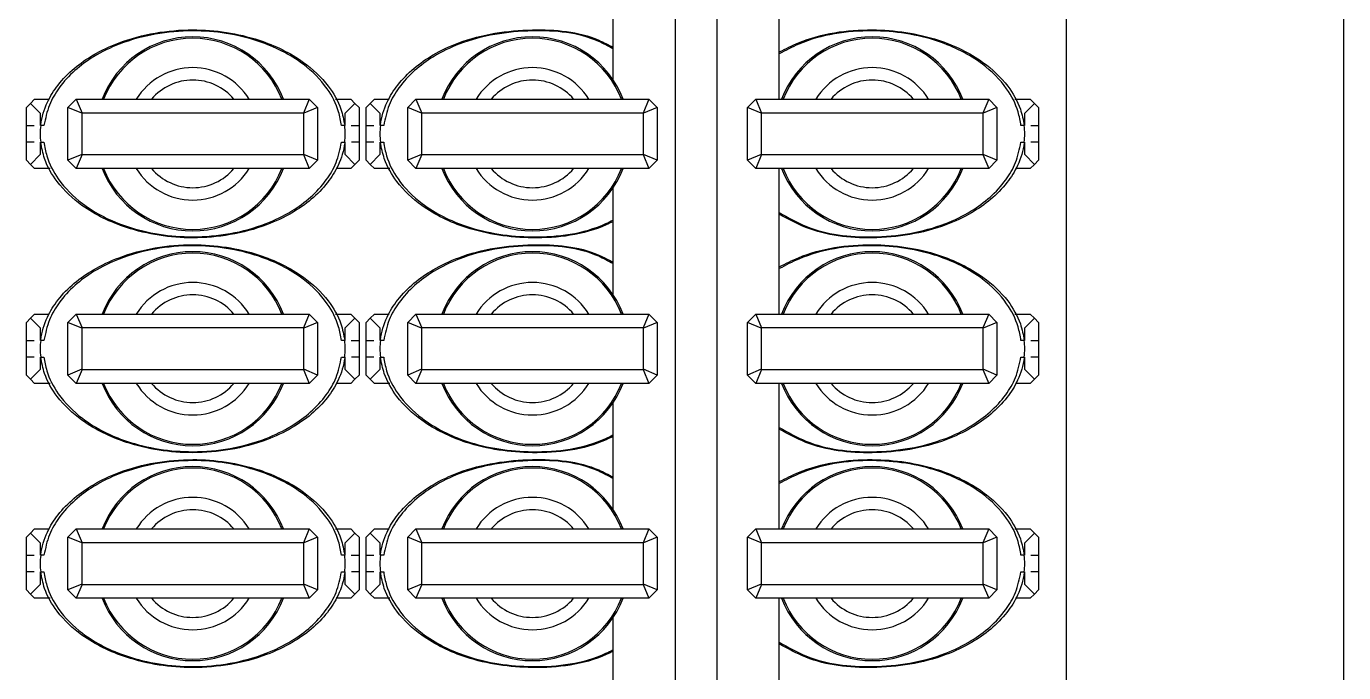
# Model space of a CAD drawing. Header units: millimetres. Extents: x 10 to 584, y 10 to 410.
# Drawn here: x 490.216 to 493.383, y 311.633 to 313.187 of the extents above; entities that cross this region are included whole.
import ezdxf

# ---------------------------------------------------------------- set-up
doc = ezdxf.new("R2010")
doc.units = ezdxf.units.MM

msp = doc.modelspace()

# ---------------------------------------------------------------- linework, layer by layer
at = {"color": 7, "linetype": 'Continuous', "lineweight": 25}
for p, q in [((491.77622, 314.51165), (491.77622, 304.51165)), ((491.87622, 314.51165), (491.87622, 304.51165)), ((492.71622, 314.51165), (492.71622, 304.51165)), ((493.38289, 314.51165), (493.38289, 304.51165)), ((492.02622, 313.01165), (492.02622, 313.36165)), ((491.62622, 313.31434), (491.62622, 313.05895)), ((490.21622, 312.99165), (490.22622, 313.00165)), ((490.22622, 313.00165), (490.23622, 313.01165)), ((490.22622, 313.00165), (490.24955, 312.97831)), ((490.23622, 313.01165), (490.27145, 313.01165)), ((490.31622, 312.99165), (490.33622, 313.01165)), ((490.33622, 313.01165), (490.35003, 312.97831)), ((490.33622, 313.01165), (490.89622, 313.01165)), ((490.89622, 313.01165), (490.88241, 312.97831)), ((490.89622, 313.01165), (490.91622, 312.99165)), ((490.95925, 313.01165), (490.99622, 313.01165)), ((490.98289, 312.97831), (491.00622, 313.00165)), ((490.99622, 313.01165), (491.00622, 313.00165)), ((491.00622, 313.00165), (491.01622, 312.99165)), ((491.03289, 312.99165), (491.04289, 313.00165)), ((491.04289, 313.00165), (491.05289, 313.01165)), ((491.04289, 313.00165), (491.06622, 312.97831)), ((491.05289, 313.01165), (491.08811, 313.01165)), ((491.13289, 312.99165), (491.15289, 313.01165)), ((491.15289, 313.01165), (491.16669, 312.97831)), ((491.15289, 313.01165), (491.71289, 313.01165)), ((491.71289, 313.01165), (491.69908, 312.97831)), ((491.71289, 313.01165), (491.73289, 312.99165)), ((491.94955, 312.99165), (491.96955, 313.01165)), ((491.96955, 313.01165), (492.52955, 313.01165)), ((491.96955, 313.01165), (491.98336, 312.97831)), ((492.52955, 313.01165), (492.51575, 312.97831)), ((492.52955, 313.01165), (492.54955, 312.99165)), ((492.59259, 313.01165), (492.62955, 313.01165)), ((492.61622, 312.97831), (492.63955, 313.00165)), ((492.62955, 313.01165), (492.63955, 313.00165)), ((492.63955, 313.00165), (492.64955, 312.99165)), ((490.21622, 312.94831), (490.21622, 312.99165)), ((490.24955, 312.97831), (490.24955, 312.94831)), ((490.31622, 312.86498), (490.31622, 312.99165)), ((490.34955, 312.97784), (490.31622, 312.99165)), ((490.35003, 312.97831), (490.34955, 312.97784)), ((490.34955, 312.97784), (490.34955, 312.87879)), ((490.88241, 312.97831), (490.35003, 312.97831)), ((490.88289, 312.97784), (490.88241, 312.97831)), ((490.91622, 312.99165), (490.88289, 312.97784)), ((490.88289, 312.87879), (490.88289, 312.97784)), ((490.91622, 312.99165), (490.91622, 312.86498)), ((490.98289, 312.94831), (490.98289, 312.97831)), ((491.01622, 312.99165), (491.01622, 312.94831)), ((491.03289, 312.94831), (491.03289, 312.99165)), ((491.06622, 312.97831), (491.06622, 312.94831)), ((491.13289, 312.86498), (491.13289, 312.99165)), ((491.16622, 312.97784), (491.13289, 312.99165)), ((491.16669, 312.97831), (491.16622, 312.97784)), ((491.16622, 312.97784), (491.16622, 312.87879)), ((491.69908, 312.97831), (491.16669, 312.97831)), ((491.69955, 312.97784), (491.69908, 312.97831)), ((491.73289, 312.99165), (491.69955, 312.97784)), ((491.69955, 312.87879), (491.69955, 312.97784)), ((491.73289, 312.99165), (491.73289, 312.86498)), ((491.98289, 312.97784), (491.94955, 312.99165)), ((491.94955, 312.86498), (491.94955, 312.99165)), ((491.98336, 312.97831), (491.98289, 312.97784)), ((491.98289, 312.97784), (491.98289, 312.87879)), ((492.51575, 312.97831), (491.98336, 312.97831)), ((492.51622, 312.97784), (492.51575, 312.97831)), ((492.54955, 312.99165), (492.51622, 312.97784)), ((492.51622, 312.87879), (492.51622, 312.97784)), ((492.54955, 312.99165), (492.54955, 312.86498)), ((492.61622, 312.94831), (492.61622, 312.97831)), ((492.64955, 312.99165), (492.64955, 312.94831)), ((490.25865, 312.94831), (490.25073, 312.94831)), ((490.98171, 312.94831), (490.97388, 312.94831)), ((491.07532, 312.94831), (491.0674, 312.94831)), ((492.61505, 312.94831), (492.60721, 312.94831)), ((490.21622, 312.86498), (490.21622, 312.90831)), ((490.24955, 312.90831), (490.24955, 312.87831)), ((490.25073, 312.90831), (490.25857, 312.90831)), ((490.97379, 312.90831), (490.98171, 312.90831)), ((490.98289, 312.87831), (490.98289, 312.90831)), ((491.01622, 312.90831), (491.01622, 312.86498)), ((491.03289, 312.86498), (491.03289, 312.90831)), ((491.06622, 312.90831), (491.06622, 312.87831)), ((491.0674, 312.90831), (491.07523, 312.90831)), ((492.60712, 312.90831), (492.61505, 312.90831)), ((492.61622, 312.87831), (492.61622, 312.90831)), ((492.64955, 312.90831), (492.64955, 312.86498)), ((490.24955, 312.87831), (490.22622, 312.85498)), ((490.34955, 312.87879), (490.31622, 312.86498)), ((490.35003, 312.87831), (490.33622, 312.84498)), ((490.34955, 312.87879), (490.35003, 312.87831)), ((490.35003, 312.87831), (490.88241, 312.87831)), ((490.88241, 312.87831), (490.88289, 312.87879)), ((490.88241, 312.87831), (490.89622, 312.84498)), ((490.91622, 312.86498), (490.88289, 312.87879)), ((491.00622, 312.85498), (490.98289, 312.87831)), ((491.06622, 312.87831), (491.04289, 312.85498)), ((491.16622, 312.87879), (491.13289, 312.86498)), ((491.16669, 312.87831), (491.15289, 312.84498)), ((491.16622, 312.87879), (491.16669, 312.87831)), ((491.16669, 312.87831), (491.69908, 312.87831)), ((491.69908, 312.87831), (491.69955, 312.87879)), ((491.69908, 312.87831), (491.71289, 312.84498)), ((491.73289, 312.86498), (491.69955, 312.87879)), ((491.98289, 312.87879), (491.94955, 312.86498)), ((491.98336, 312.87831), (491.96955, 312.84498)), ((491.98289, 312.87879), (491.98336, 312.87831)), ((491.98336, 312.87831), (492.51575, 312.87831)), ((492.51575, 312.87831), (492.51622, 312.87879)), ((492.51575, 312.87831), (492.52955, 312.84498)), ((492.54955, 312.86498), (492.51622, 312.87879)), ((492.63955, 312.85498), (492.61622, 312.87831)), ((490.22622, 312.85498), (490.21622, 312.86498)), ((490.23622, 312.84498), (490.22622, 312.85498)), ((490.27319, 312.84498), (490.23622, 312.84498)), ((490.33622, 312.84498), (490.31622, 312.86498)), ((490.89622, 312.84498), (490.33622, 312.84498)), ((490.91622, 312.86498), (490.89622, 312.84498)), ((490.99622, 312.84498), (490.96099, 312.84498)), ((491.00622, 312.85498), (490.99622, 312.84498)), ((491.01622, 312.86498), (491.00622, 312.85498)), ((491.04289, 312.85498), (491.03289, 312.86498)), ((491.05289, 312.84498), (491.04289, 312.85498)), ((491.08986, 312.84498), (491.05289, 312.84498)), ((491.15289, 312.84498), (491.13289, 312.86498)), ((491.71289, 312.84498), (491.15289, 312.84498)), ((491.73289, 312.86498), (491.71289, 312.84498)), ((491.96955, 312.84498), (491.94955, 312.86498)), ((492.52955, 312.84498), (491.96955, 312.84498)), ((492.02622, 312.49498), (492.02622, 312.84498)), ((492.54955, 312.86498), (492.52955, 312.84498)), ((492.62955, 312.84498), (492.59433, 312.84498)), ((492.63955, 312.85498), (492.62955, 312.84498)), ((492.64955, 312.86498), (492.63955, 312.85498)), ((491.62622, 312.79767), (491.62622, 312.54229)), ((490.22622, 312.48498), (490.23622, 312.49498)), ((490.23622, 312.49498), (490.27145, 312.49498)), ((490.31622, 312.47498), (490.33622, 312.49498)), ((490.33622, 312.49498), (490.35003, 312.46165)), ((490.33622, 312.49498), (490.89622, 312.49498)), ((490.89622, 312.49498), (490.88241, 312.46165)), ((490.89622, 312.49498), (490.91622, 312.47498)), ((490.95925, 312.49498), (490.99622, 312.49498)), ((490.99622, 312.49498), (491.00622, 312.48498)), ((491.04289, 312.48498), (491.05289, 312.49498)), ((491.05289, 312.49498), (491.08811, 312.49498)), ((491.13289, 312.47498), (491.15289, 312.49498)), ((491.15289, 312.49498), (491.71289, 312.49498)), ((491.15289, 312.49498), (491.16669, 312.46165)), ((491.71289, 312.49498), (491.69908, 312.46165)), ((491.71289, 312.49498), (491.73289, 312.47498)), ((491.94955, 312.47498), (491.96955, 312.49498)), ((491.96955, 312.49498), (492.52955, 312.49498)), ((491.96955, 312.49498), (491.98336, 312.46165)), ((492.52955, 312.49498), (492.51575, 312.46165)), ((492.52955, 312.49498), (492.54955, 312.47498)), ((492.59259, 312.49498), (492.62955, 312.49498)), ((492.62955, 312.49498), (492.63955, 312.48498)), ((490.21622, 312.47498), (490.22622, 312.48498)), ((490.21622, 312.43165), (490.21622, 312.47498)), ((490.22622, 312.48498), (490.24955, 312.46165)), ((490.24955, 312.46165), (490.24955, 312.43165)), ((490.31622, 312.34831), (490.31622, 312.47498)), ((490.34955, 312.46117), (490.31622, 312.47498)), ((490.35003, 312.46165), (490.34955, 312.46117)), ((490.34955, 312.46117), (490.34955, 312.36212)), ((490.88241, 312.46165), (490.35003, 312.46165)), ((490.88289, 312.46117), (490.88241, 312.46165)), ((490.91622, 312.47498), (490.88289, 312.46117)), ((490.88289, 312.36212), (490.88289, 312.46117)), ((490.91622, 312.47498), (490.91622, 312.34831)), ((490.98289, 312.46165), (491.00622, 312.48498)), ((490.98289, 312.43165), (490.98289, 312.46165)), ((491.00622, 312.48498), (491.01622, 312.47498)), ((491.01622, 312.47498), (491.01622, 312.43165)), ((491.03289, 312.47498), (491.04289, 312.48498)), ((491.03289, 312.43165), (491.03289, 312.47498)), ((491.04289, 312.48498), (491.06622, 312.46165)), ((491.06622, 312.46165), (491.06622, 312.43165)), ((491.13289, 312.34831), (491.13289, 312.47498)), ((491.16622, 312.46117), (491.13289, 312.47498)), ((491.16669, 312.46165), (491.16622, 312.46117)), ((491.16622, 312.46117), (491.16622, 312.36212)), ((491.69908, 312.46165), (491.16669, 312.46165)), ((491.69955, 312.46117), (491.69908, 312.46165)), ((491.73289, 312.47498), (491.69955, 312.46117)), ((491.69955, 312.36212), (491.69955, 312.46117)), ((491.73289, 312.47498), (491.73289, 312.34831)), ((491.98289, 312.46117), (491.94955, 312.47498)), ((491.94955, 312.34831), (491.94955, 312.47498)), ((491.98336, 312.46165), (491.98289, 312.46117)), ((491.98289, 312.46117), (491.98289, 312.36212)), ((492.51575, 312.46165), (491.98336, 312.46165)), ((492.51622, 312.46117), (492.51575, 312.46165)), ((492.54955, 312.47498), (492.51622, 312.46117)), ((492.51622, 312.36212), (492.51622, 312.46117)), ((492.54955, 312.47498), (492.54955, 312.34831)), ((492.61622, 312.46165), (492.63955, 312.48498)), ((492.61622, 312.43165), (492.61622, 312.46165)), ((492.63955, 312.48498), (492.64955, 312.47498)), ((492.64955, 312.47498), (492.64955, 312.43165)), ((490.25865, 312.43165), (490.25073, 312.43165)), ((490.98171, 312.43165), (490.97388, 312.43165)), ((491.07532, 312.43165), (491.0674, 312.43165)), ((492.61505, 312.43165), (492.60721, 312.43165)), ((490.21622, 312.34831), (490.21622, 312.39165)), ((490.24955, 312.36165), (490.22622, 312.33831)), ((490.24955, 312.39165), (490.24955, 312.36165)), ((490.25073, 312.39165), (490.25857, 312.39165)), ((490.34955, 312.36212), (490.31622, 312.34831)), ((490.35003, 312.36165), (490.33622, 312.32831)), ((490.34955, 312.36212), (490.35003, 312.36165)), ((490.35003, 312.36165), (490.88241, 312.36165)), ((490.88241, 312.36165), (490.88289, 312.36212)), ((490.88241, 312.36165), (490.89622, 312.32831)), ((490.91622, 312.34831), (490.88289, 312.36212)), ((490.97379, 312.39165), (490.98171, 312.39165)), ((490.98289, 312.36165), (490.98289, 312.39165)), ((491.00622, 312.33831), (490.98289, 312.36165)), ((491.01622, 312.39165), (491.01622, 312.34831)), ((491.03289, 312.34831), (491.03289, 312.39165)), ((491.06622, 312.36165), (491.04289, 312.33831)), ((491.06622, 312.39165), (491.06622, 312.36165)), ((491.0674, 312.39165), (491.07523, 312.39165)), ((491.16622, 312.36212), (491.13289, 312.34831)), ((491.16669, 312.36165), (491.15289, 312.32831)), ((491.16622, 312.36212), (491.16669, 312.36165)), ((491.16669, 312.36165), (491.69908, 312.36165)), ((491.69908, 312.36165), (491.69955, 312.36212)), ((491.69908, 312.36165), (491.71289, 312.32831)), ((491.73289, 312.34831), (491.69955, 312.36212)), ((491.98289, 312.36212), (491.94955, 312.34831)), ((491.98336, 312.36165), (491.96955, 312.32831)), ((491.98289, 312.36212), (491.98336, 312.36165)), ((491.98336, 312.36165), (492.51575, 312.36165)), ((492.51575, 312.36165), (492.51622, 312.36212)), ((492.51575, 312.36165), (492.52955, 312.32831)), ((492.54955, 312.34831), (492.51622, 312.36212)), ((492.60712, 312.39165), (492.61505, 312.39165)), ((492.61622, 312.36165), (492.61622, 312.39165)), ((492.63955, 312.33831), (492.61622, 312.36165)), ((492.64955, 312.39165), (492.64955, 312.34831)), ((490.22622, 312.33831), (490.21622, 312.34831)), ((490.23622, 312.32831), (490.22622, 312.33831)), ((490.33622, 312.32831), (490.31622, 312.34831)), ((490.91622, 312.34831), (490.89622, 312.32831)), ((491.00622, 312.33831), (490.99622, 312.32831)), ((491.01622, 312.34831), (491.00622, 312.33831)), ((491.04289, 312.33831), (491.03289, 312.34831)), ((491.05289, 312.32831), (491.04289, 312.33831)), ((491.15289, 312.32831), (491.13289, 312.34831)), ((491.73289, 312.34831), (491.71289, 312.32831)), ((491.96955, 312.32831), (491.94955, 312.34831)), ((492.54955, 312.34831), (492.52955, 312.32831)), ((492.63955, 312.33831), (492.62955, 312.32831)), ((492.64955, 312.34831), (492.63955, 312.33831)), ((490.27319, 312.32831), (490.23622, 312.32831)), ((490.89622, 312.32831), (490.33622, 312.32831)), ((490.99622, 312.32831), (490.96099, 312.32831)), ((491.08986, 312.32831), (491.05289, 312.32831)), ((491.71289, 312.32831), (491.15289, 312.32831)), ((492.52955, 312.32831), (491.96955, 312.32831)), ((492.02622, 311.97831), (492.02622, 312.32831)), ((492.62955, 312.32831), (492.59433, 312.32831)), ((491.62622, 312.28101), (491.62622, 312.02562)), ((490.21622, 311.95831), (490.22622, 311.96831)), ((490.21622, 311.91498), (490.21622, 311.95831)), ((490.22622, 311.96831), (490.23622, 311.97831)), ((490.22622, 311.96831), (490.24955, 311.94498)), ((490.23622, 311.97831), (490.27145, 311.97831)), ((490.31622, 311.95831), (490.33622, 311.97831)), ((490.31622, 311.83165), (490.31622, 311.95831)), ((490.34955, 311.94451), (490.31622, 311.95831)), ((490.33622, 311.97831), (490.35003, 311.94498)), ((490.33622, 311.97831), (490.89622, 311.97831)), ((490.89622, 311.97831), (490.88241, 311.94498)), ((490.91622, 311.95831), (490.88289, 311.94451)), ((490.89622, 311.97831), (490.91622, 311.95831)), ((490.91622, 311.95831), (490.91622, 311.83165)), ((490.95925, 311.97831), (490.99622, 311.97831)), ((490.98289, 311.94498), (491.00622, 311.96831)), ((490.99622, 311.97831), (491.00622, 311.96831)), ((491.00622, 311.96831), (491.01622, 311.95831)), ((491.01622, 311.95831), (491.01622, 311.91498)), ((491.03289, 311.95831), (491.04289, 311.96831)), ((491.03289, 311.91498), (491.03289, 311.95831)), ((491.04289, 311.96831), (491.05289, 311.97831)), ((491.04289, 311.96831), (491.06622, 311.94498)), ((491.05289, 311.97831), (491.08811, 311.97831)), ((491.13289, 311.95831), (491.15289, 311.97831)), ((491.13289, 311.83165), (491.13289, 311.95831)), ((491.16622, 311.94451), (491.13289, 311.95831)), ((491.15289, 311.97831), (491.71289, 311.97831)), ((491.15289, 311.97831), (491.16669, 311.94498)), ((491.71289, 311.97831), (491.69908, 311.94498)), ((491.73289, 311.95831), (491.69955, 311.94451)), ((491.71289, 311.97831), (491.73289, 311.95831)), ((491.73289, 311.95831), (491.73289, 311.83165)), ((491.94955, 311.95831), (491.96955, 311.97831)), ((491.98289, 311.94451), (491.94955, 311.95831)), ((491.94955, 311.83165), (491.94955, 311.95831)), ((491.96955, 311.97831), (492.52955, 311.97831)), ((491.96955, 311.97831), (491.98336, 311.94498)), ((492.52955, 311.97831), (492.51575, 311.94498)), ((492.54955, 311.95831), (492.51622, 311.94451)), ((492.52955, 311.97831), (492.54955, 311.95831)), ((492.54955, 311.95831), (492.54955, 311.83165)), ((492.59259, 311.97831), (492.62955, 311.97831)), ((492.61622, 311.94498), (492.63955, 311.96831)), ((492.62955, 311.97831), (492.63955, 311.96831)), ((492.63955, 311.96831), (492.64955, 311.95831)), ((492.64955, 311.95831), (492.64955, 311.91498)), ((490.24955, 311.94498), (490.24955, 311.91498)), ((490.35003, 311.94498), (490.34955, 311.94451)), ((490.34955, 311.94451), (490.34955, 311.84545)), ((490.88241, 311.94498), (490.35003, 311.94498)), ((490.88289, 311.94451), (490.88241, 311.94498)), ((490.88289, 311.84545), (490.88289, 311.94451)), ((490.98289, 311.91498), (490.98289, 311.94498)), ((491.06622, 311.94498), (491.06622, 311.91498)), ((491.16669, 311.94498), (491.16622, 311.94451)), ((491.16622, 311.94451), (491.16622, 311.84545)), ((491.69908, 311.94498), (491.16669, 311.94498)), ((491.69955, 311.94451), (491.69908, 311.94498)), ((491.69955, 311.84545), (491.69955, 311.94451)), ((491.98336, 311.94498), (491.98289, 311.94451)), ((491.98289, 311.94451), (491.98289, 311.84545)), ((492.51575, 311.94498), (491.98336, 311.94498)), ((492.51622, 311.94451), (492.51575, 311.94498)), ((492.51622, 311.84545), (492.51622, 311.94451)), ((492.61622, 311.91498), (492.61622, 311.94498)), ((490.25865, 311.91498), (490.25073, 311.91498)), ((490.98171, 311.91498), (490.97388, 311.91498)), ((491.07532, 311.91498), (491.0674, 311.91498)), ((492.61505, 311.91498), (492.60721, 311.91498)), ((490.21622, 311.83165), (490.21622, 311.87498)), ((490.24955, 311.87498), (490.24955, 311.84498)), ((490.25073, 311.87498), (490.25857, 311.87498)), ((490.97379, 311.87498), (490.98171, 311.87498)), ((490.98289, 311.84498), (490.98289, 311.87498)), ((491.01622, 311.87498), (491.01622, 311.83165)), ((491.03289, 311.83165), (491.03289, 311.87498)), ((491.06622, 311.87498), (491.06622, 311.84498)), ((491.0674, 311.87498), (491.07523, 311.87498)), ((492.60712, 311.87498), (492.61505, 311.87498)), ((492.61622, 311.84498), (492.61622, 311.87498)), ((492.64955, 311.87498), (492.64955, 311.83165)), ((490.22622, 311.82165), (490.21622, 311.83165)), ((490.24955, 311.84498), (490.22622, 311.82165)), ((490.34955, 311.84545), (490.31622, 311.83165)), ((490.33622, 311.81165), (490.31622, 311.83165)), ((490.35003, 311.84498), (490.33622, 311.81165)), ((490.34955, 311.84545), (490.35003, 311.84498)), ((490.35003, 311.84498), (490.88241, 311.84498)), ((490.88241, 311.84498), (490.88289, 311.84545)), ((490.88241, 311.84498), (490.89622, 311.81165)), ((490.91622, 311.83165), (490.88289, 311.84545)), ((490.91622, 311.83165), (490.89622, 311.81165)), ((491.00622, 311.82165), (490.98289, 311.84498)), ((491.01622, 311.83165), (491.00622, 311.82165)), ((491.04289, 311.82165), (491.03289, 311.83165)), ((491.06622, 311.84498), (491.04289, 311.82165)), ((491.16622, 311.84545), (491.13289, 311.83165)), ((491.15289, 311.81165), (491.13289, 311.83165)), ((491.16669, 311.84498), (491.15289, 311.81165)), ((491.16622, 311.84545), (491.16669, 311.84498)), ((491.16669, 311.84498), (491.69908, 311.84498)), ((491.69908, 311.84498), (491.69955, 311.84545)), ((491.69908, 311.84498), (491.71289, 311.81165)), ((491.73289, 311.83165), (491.69955, 311.84545)), ((491.73289, 311.83165), (491.71289, 311.81165)), ((491.98289, 311.84545), (491.94955, 311.83165)), ((491.96955, 311.81165), (491.94955, 311.83165)), ((491.98336, 311.84498), (491.96955, 311.81165)), ((491.98289, 311.84545), (491.98336, 311.84498)), ((491.98336, 311.84498), (492.51575, 311.84498)), ((492.51575, 311.84498), (492.51622, 311.84545)), ((492.51575, 311.84498), (492.52955, 311.81165)), ((492.54955, 311.83165), (492.51622, 311.84545)), ((492.54955, 311.83165), (492.52955, 311.81165)), ((492.63955, 311.82165), (492.61622, 311.84498)), ((492.64955, 311.83165), (492.63955, 311.82165)), ((490.23622, 311.81165), (490.22622, 311.82165)), ((490.27319, 311.81165), (490.23622, 311.81165)), ((490.89622, 311.81165), (490.33622, 311.81165)), ((490.99622, 311.81165), (490.96099, 311.81165)), ((491.00622, 311.82165), (490.99622, 311.81165)), ((491.05289, 311.81165), (491.04289, 311.82165)), ((491.08986, 311.81165), (491.05289, 311.81165)), ((491.71289, 311.81165), (491.15289, 311.81165)), ((492.52955, 311.81165), (491.96955, 311.81165)), ((492.02622, 311.46165), (492.02622, 311.81165)), ((492.62955, 311.81165), (492.59433, 311.81165)), ((492.63955, 311.82165), (492.62955, 311.81165)), ((491.62622, 311.76434), (491.62622, 311.50895))]:
    msp.add_line(p, q, dxfattribs=at)
for centre, start, end in [((490.61622, 312.92831), 20.92483, 159.07517), ((491.43289, 312.92831), 20.92483, 159.07517), ((492.24955, 312.92831), 20.92483, 159.07517), ((490.61622, 312.92831), 200.92483, 339.07517), ((491.43289, 312.92831), 200.92483, 339.07517), ((492.24955, 312.92831), 200.92483, 339.07517), ((490.61622, 312.41165), 20.92483, 159.07517), ((491.43289, 312.41165), 20.92483, 159.07517), ((492.24955, 312.41165), 20.92483, 159.07517), ((490.61622, 312.41165), 200.92483, 339.07517), ((491.43289, 312.41165), 200.92483, 339.07517), ((492.24955, 312.41165), 200.92483, 339.07517), ((490.61622, 311.89498), 20.92483, 159.07517), ((491.43289, 311.89498), 20.92483, 159.07517), ((492.24955, 311.89498), 20.92483, 159.07517), ((490.61622, 311.89498), 200.92483, 339.07517), ((491.43289, 311.89498), 200.92483, 339.07517), ((492.24955, 311.89498), 200.92483, 339.07517)]:
    msp.add_arc(centre, 0.23333, start, end, dxfattribs=at)
at = {"color": 59, "linetype": 'Continuous', "lineweight": 25}
for centre, radius, start, end in [((490.61622, 312.92831), 0.22981, 21.26068, 158.73932), ((491.43289, 312.92831), 0.22981, 21.26068, 158.73932), ((492.24955, 312.92831), 0.22981, 21.26068, 158.73932), ((490.61622, 312.92831), 0.15921, 31.5611, 148.4389), ((490.61622, 312.92831), 0.1294, 40.09101, 139.90899), ((491.43289, 312.92831), 0.15921, 31.5611, 148.4389), ((491.43289, 312.92831), 0.1294, 40.09101, 139.90899), ((492.24955, 312.92831), 0.15921, 31.5611, 148.4389), ((492.24955, 312.92831), 0.1294, 40.09101, 139.90899), ((490.61622, 312.92831), 0.22981, 201.26068, 338.73932), ((490.61622, 312.92831), 0.15921, 211.5611, 328.4389), ((490.61622, 312.92831), 0.1294, 220.09101, 319.90899), ((491.43289, 312.92831), 0.22981, 201.26068, 338.73932), ((491.43289, 312.92831), 0.15921, 211.5611, 328.4389), ((491.43289, 312.92831), 0.1294, 220.09101, 319.90899), ((492.24955, 312.92831), 0.22981, 201.26068, 338.73932), ((492.24955, 312.92831), 0.15921, 211.5611, 328.4389), ((492.24955, 312.92831), 0.1294, 220.09101, 319.90899), ((490.61622, 312.41165), 0.22981, 21.26068, 158.73932), ((491.43289, 312.41165), 0.22981, 21.26068, 158.73932), ((492.24955, 312.41165), 0.22981, 21.26068, 158.73932), ((490.61622, 312.41165), 0.15921, 31.5611, 148.4389), ((491.43289, 312.41165), 0.15921, 31.5611, 148.4389), ((492.24955, 312.41165), 0.15921, 31.5611, 148.4389), ((490.61622, 312.41165), 0.1294, 40.09101, 139.90899), ((491.43289, 312.41165), 0.1294, 40.09101, 139.90899), ((492.24955, 312.41165), 0.1294, 40.09101, 139.90899), ((490.61622, 312.41165), 0.22981, 201.26068, 338.73932), ((490.61622, 312.41165), 0.15921, 211.5611, 328.4389), ((490.61622, 312.41165), 0.1294, 220.09101, 319.90899), ((491.43289, 312.41165), 0.22981, 201.26068, 338.73932), ((491.43289, 312.41165), 0.15921, 211.5611, 328.4389), ((491.43289, 312.41165), 0.1294, 220.09101, 319.90899), ((492.24955, 312.41165), 0.22981, 201.26068, 338.73932), ((492.24955, 312.41165), 0.15921, 211.5611, 328.4389), ((492.24955, 312.41165), 0.1294, 220.09101, 319.90899), ((490.61622, 311.89498), 0.22981, 21.26068, 158.73932), ((491.43289, 311.89498), 0.22981, 21.26068, 158.73932), ((492.24955, 311.89498), 0.22981, 21.26068, 158.73932), ((490.61622, 311.89498), 0.15921, 31.5611, 148.4389), ((491.43289, 311.89498), 0.15921, 31.5611, 148.4389), ((492.24955, 311.89498), 0.15921, 31.5611, 148.4389), ((490.61622, 311.89498), 0.1294, 40.09101, 139.90899), ((491.43289, 311.89498), 0.1294, 40.09101, 139.90899), ((492.24955, 311.89498), 0.1294, 40.09101, 139.90899), ((490.61622, 311.89498), 0.22981, 201.26068, 338.73932), ((490.61622, 311.89498), 0.15921, 211.5611, 328.4389), ((490.61622, 311.89498), 0.1294, 220.09101, 319.90899), ((491.43289, 311.89498), 0.22981, 201.26068, 338.73932), ((491.43289, 311.89498), 0.15921, 211.5611, 328.4389), ((491.43289, 311.89498), 0.1294, 220.09101, 319.90899), ((492.24955, 311.89498), 0.22981, 201.26068, 338.73932), ((492.24955, 311.89498), 0.15921, 211.5611, 328.4389), ((492.24955, 311.89498), 0.1294, 220.09101, 319.90899)]:
    msp.add_arc(centre, radius, start, end, dxfattribs=at)
at = {"color": 7, "linetype": 'Continuous', "lineweight": 25}
for centre, start_param, end_param in [((490.61622, 312.92831), 6.2030997, 6.3632709), ((490.61622, 312.92831), 3.0615071, 3.2216782), ((491.43289, 312.92831), 6.2030997, 6.3632709), ((492.24955, 312.92831), 3.0615071, 3.2216782), ((490.61622, 312.41165), 6.2030997, 6.3632709), ((490.61622, 312.41165), 3.0615071, 3.2216782), ((491.43289, 312.41165), 6.2030997, 6.3632709), ((492.24955, 312.41165), 3.0615071, 3.2216782), ((490.61622, 311.89498), 6.2030997, 6.3632709), ((490.61622, 311.89498), 3.0615071, 3.2216782), ((491.43289, 311.89498), 6.2030997, 6.3632709), ((492.24955, 311.89498), 3.0615071, 3.2216782)]:
    msp.add_ellipse(centre, major_axis=(-0.36667, 0), ratio=0.6818182, start_param=start_param, end_param=end_param, dxfattribs=at)
for points, knots in [([(490.25073, 312.94831), (490.2508, 312.94888), (490.25313, 312.96814), (490.26366, 313.00289), (490.3023, 313.06446), (490.36328, 313.11381), (490.47221, 313.16455), (490.61034, 313.18723), (490.76429, 313.16443), (490.87545, 313.11151), (490.94065, 313.05054), (490.97268, 312.99577), (490.97917, 312.96167), (490.98171, 312.94831)], [0, 0, 0, 0, 0.0018163, 0.0623534, 0.1143667, 0.233959, 0.3073793, 0.4998825, 0.6727703, 0.8005481, 0.8889323, 0.9564828, 1, 1, 1, 1]), ([(490.97388, 312.94831), (490.97196, 312.95936), (490.9665, 312.9908), (490.9383, 313.04457), (490.87492, 313.10739), (490.76422, 313.1618), (490.61028, 313.185), (490.47226, 313.16167), (490.36399, 313.10945), (490.30494, 313.05856), (490.26881, 312.99746), (490.26211, 312.96507), (490.25865, 312.94831)], [0, 0, 0, 0, 0.0365567, 0.1040975, 0.1943714, 0.3245734, 0.5003947, 0.6961333, 0.770877, 0.8925039, 0.9444139, 1, 1, 1, 1]), ([(491.0674, 312.94831), (491.06746, 312.94888), (491.06979, 312.96814), (491.08032, 313.00289), (491.11898, 313.06446), (491.17992, 313.11375), (491.28899, 313.16477), (491.42583, 313.18483), (491.55627, 313.17371), (491.61507, 313.14248), (491.62622, 313.13656)], [0, 0, 0, 0, 0.0025465, 0.08742224, 0.16034706, 0.32802069, 0.43095915, 0.70085709, 0.94325333, 1, 1, 1, 1]), ([(492.02622, 313.12533), (492.0415, 313.13303), (492.11036, 313.16771), (492.24402, 313.18647), (492.39756, 313.16457), (492.5088, 313.11148), (492.57399, 313.05055), (492.60601, 312.99577), (492.6125, 312.96167), (492.61505, 312.94831)], [0, 0, 0, 0, 0.0734562, 0.3309748, 0.562253, 0.733186, 0.8514207, 0.9417855, 1, 1, 1, 1]), ([(490.21622, 312.94831), (490.2171, 312.94831), (490.21842, 312.94831), (490.23077, 312.94831), (490.23484, 312.94831)], [0, 0, 0, 0, 0.6701369, 1, 1, 1, 1]), ([(490.99719, 312.94831), (491.00026, 312.94831), (491.01188, 312.94831), (491.01573, 312.94831), (491.01615, 312.94831), (491.01622, 312.94831)], [0, 0, 0, 0, 0.2301759, 0.8737531, 1, 1, 1, 1]), ([(491.03289, 312.94831), (491.03377, 312.94831), (491.03509, 312.94831), (491.04743, 312.94831), (491.05151, 312.94831)], [0, 0, 0, 0, 0.6701235, 1, 1, 1, 1]), ([(492.63053, 312.94831), (492.63359, 312.94831), (492.64521, 312.94831), (492.64906, 312.94831), (492.64948, 312.94831), (492.64955, 312.94831)], [0, 0, 0, 0, 0.2301759, 0.8737531, 1, 1, 1, 1]), ([(490.23525, 312.90831), (490.23218, 312.90831), (490.22056, 312.90831), (490.21671, 312.90831), (490.21629, 312.90831), (490.21622, 312.90831)], [0, 0, 0, 0, 0.2301759, 0.8737531, 1, 1, 1, 1]), ([(490.98171, 312.90831), (490.98164, 312.90775), (490.97931, 312.88849), (490.96879, 312.85374), (490.93014, 312.79217), (490.86916, 312.74282), (490.76023, 312.69208), (490.6221, 312.66939), (490.46815, 312.6922), (490.35699, 312.74512), (490.29179, 312.80608), (490.25976, 312.86085), (490.25327, 312.89495), (490.25073, 312.90831)], [0, 0, 0, 0, 0.0018163, 0.0623534, 0.1143667, 0.233959, 0.3073793, 0.4998825, 0.6727703, 0.8005481, 0.8889323, 0.9564828, 1, 1, 1, 1]), ([(490.25857, 312.90831), (490.26048, 312.89727), (490.26594, 312.86583), (490.29414, 312.81206), (490.35752, 312.74924), (490.46823, 312.69483), (490.62216, 312.67163), (490.76018, 312.69496), (490.86845, 312.74718), (490.9275, 312.79807), (490.96363, 312.85916), (490.97033, 312.89156), (490.97379, 312.90831)], [0, 0, 0, 0, 0.03655668, 0.10409746, 0.19437138, 0.32457341, 0.50039468, 0.69613329, 0.77087697, 0.89250391, 0.94441391, 1, 1, 1, 1]), ([(491.01622, 312.90831), (491.01534, 312.90831), (491.01402, 312.90831), (491.00167, 312.90831), (490.9976, 312.90831)], [0, 0, 0, 0, 0.6701369, 1, 1, 1, 1]), ([(491.05191, 312.90831), (491.04885, 312.90831), (491.03723, 312.90831), (491.03338, 312.90831), (491.03296, 312.90831), (491.03289, 312.90831)], [0, 0, 0, 0, 0.2301759, 0.8737531, 1, 1, 1, 1]), ([(491.62622, 312.7171), (491.6208, 312.71447), (491.56148, 312.68564), (491.43814, 312.67082), (491.28493, 312.69194), (491.17364, 312.74516), (491.10846, 312.80608), (491.07643, 312.86086), (491.06994, 312.89495), (491.0674, 312.90831)], [0, 0, 0, 0, 0.02718309, 0.29756252, 0.54039118, 0.71986083, 0.8440004, 0.93887818, 1, 1, 1, 1]), ([(492.61505, 312.90831), (492.61498, 312.90775), (492.61265, 312.88849), (492.60212, 312.85374), (492.56347, 312.79217), (492.50251, 312.74286), (492.39349, 312.69193), (492.2563, 312.67098), (492.1154, 312.68592), (492.04714, 312.72351), (492.02622, 312.73503)], [0, 0, 0, 0, 0.0024244, 0.0832315, 0.1526605, 0.3122964, 0.4103004, 0.6672603, 0.8980368, 1, 1, 1, 1]), ([(492.64955, 312.90831), (492.64867, 312.90831), (492.64736, 312.90831), (492.63501, 312.90831), (492.63093, 312.90831)], [0, 0, 0, 0, 0.6701369, 1, 1, 1, 1]), ([(490.25073, 312.43165), (490.2508, 312.43221), (490.25313, 312.45147), (490.26366, 312.48622), (490.3023, 312.54779), (490.36328, 312.59714), (490.47221, 312.64788), (490.61034, 312.67057), (490.76429, 312.64776), (490.87545, 312.59484), (490.94065, 312.53388), (490.97268, 312.47911), (490.97917, 312.44501), (490.98171, 312.43165)], [0, 0, 0, 0, 0.0018163, 0.0623534, 0.1143667, 0.233959, 0.3073793, 0.4998825, 0.6727703, 0.8005481, 0.8889323, 0.9564828, 1, 1, 1, 1]), ([(490.97388, 312.43165), (490.97196, 312.44269), (490.9665, 312.47413), (490.9383, 312.5279), (490.87492, 312.59072), (490.76422, 312.64513), (490.61028, 312.66833), (490.47226, 312.645), (490.36399, 312.59278), (490.30494, 312.54189), (490.26881, 312.4808), (490.26211, 312.4484), (490.25865, 312.43165)], [0, 0, 0, 0, 0.0365567, 0.1040975, 0.1943714, 0.3245734, 0.5003947, 0.6961333, 0.770877, 0.8925039, 0.9444139, 1, 1, 1, 1]), ([(491.0674, 312.43165), (491.06746, 312.43221), (491.06979, 312.45147), (491.08032, 312.48622), (491.11898, 312.5478), (491.17992, 312.59708), (491.28899, 312.64811), (491.42583, 312.66817), (491.55627, 312.65704), (491.61507, 312.62581), (491.62622, 312.61989)], [0, 0, 0, 0, 0.0025465, 0.08742224, 0.16034706, 0.32802069, 0.43095915, 0.70085709, 0.94325333, 1, 1, 1, 1]), ([(492.02622, 312.60866), (492.0415, 312.61636), (492.11036, 312.65104), (492.24402, 312.6698), (492.39756, 312.6479), (492.5088, 312.59482), (492.57399, 312.53388), (492.60601, 312.47911), (492.6125, 312.44501), (492.61505, 312.43165)], [0, 0, 0, 0, 0.0734562, 0.3309748, 0.562253, 0.733186, 0.8514207, 0.9417855, 1, 1, 1, 1]), ([(490.21622, 312.43165), (490.2171, 312.43165), (490.21842, 312.43165), (490.23077, 312.43165), (490.23484, 312.43165)], [0, 0, 0, 0, 0.6701369, 1, 1, 1, 1]), ([(490.99719, 312.43165), (491.00026, 312.43165), (491.01188, 312.43165), (491.01573, 312.43165), (491.01615, 312.43165), (491.01622, 312.43165)], [0, 0, 0, 0, 0.2301759, 0.8737531, 1, 1, 1, 1]), ([(491.03289, 312.43165), (491.03377, 312.43165), (491.03509, 312.43165), (491.04743, 312.43165), (491.05151, 312.43165)], [0, 0, 0, 0, 0.6701369, 1, 1, 1, 1]), ([(492.63053, 312.43165), (492.63359, 312.43165), (492.64521, 312.43165), (492.64906, 312.43165), (492.64948, 312.43165), (492.64955, 312.43165)], [0, 0, 0, 0, 0.2301759, 0.8737531, 1, 1, 1, 1]), ([(490.23525, 312.39165), (490.23218, 312.39165), (490.22056, 312.39165), (490.21671, 312.39165), (490.21629, 312.39165), (490.21622, 312.39165)], [0, 0, 0, 0, 0.2301759, 0.8737531, 1, 1, 1, 1]), ([(490.98171, 312.39165), (490.98164, 312.39109), (490.97931, 312.37182), (490.96879, 312.33707), (490.93014, 312.27551), (490.86916, 312.22615), (490.76023, 312.17541), (490.6221, 312.15273), (490.46815, 312.17554), (490.35699, 312.22846), (490.29179, 312.28942), (490.25976, 312.34419), (490.25327, 312.37829), (490.25073, 312.39165)], [0, 0, 0, 0, 0.0018163, 0.0623534, 0.1143667, 0.233959, 0.3073793, 0.4998825, 0.6727703, 0.8005481, 0.8889323, 0.9564828, 1, 1, 1, 1]), ([(490.25857, 312.39165), (490.26048, 312.38061), (490.26594, 312.34916), (490.29414, 312.29539), (490.35752, 312.23257), (490.46823, 312.17817), (490.62216, 312.15496), (490.76018, 312.17829), (490.86845, 312.23051), (490.9275, 312.2814), (490.96363, 312.3425), (490.97033, 312.37489), (490.97379, 312.39165)], [0, 0, 0, 0, 0.03655668, 0.10409746, 0.19437138, 0.32457341, 0.50039468, 0.69613329, 0.77087697, 0.89250391, 0.94441391, 1, 1, 1, 1]), ([(491.01622, 312.39165), (491.01534, 312.39165), (491.01402, 312.39165), (491.00167, 312.39165), (490.9976, 312.39165)], [0, 0, 0, 0, 0.6701369, 1, 1, 1, 1]), ([(491.05191, 312.39165), (491.04885, 312.39165), (491.03723, 312.39165), (491.03338, 312.39165), (491.03296, 312.39165), (491.03289, 312.39165)], [0, 0, 0, 0, 0.2301759, 0.8737531, 1, 1, 1, 1]), ([(491.62622, 312.20043), (491.6208, 312.1978), (491.56148, 312.16897), (491.43814, 312.15415), (491.28493, 312.17527), (491.17364, 312.2285), (491.10846, 312.28941), (491.07643, 312.34419), (491.06994, 312.37829), (491.0674, 312.39165)], [0, 0, 0, 0, 0.0271831, 0.2975625, 0.5403912, 0.7198608, 0.8440004, 0.9388782, 1, 1, 1, 1]), ([(492.61505, 312.39165), (492.61498, 312.39109), (492.61265, 312.37182), (492.60212, 312.33707), (492.56347, 312.2755), (492.50251, 312.22619), (492.39349, 312.17527), (492.2563, 312.15431), (492.1154, 312.16926), (492.04714, 312.20685), (492.02622, 312.21836)], [0, 0, 0, 0, 0.0024244, 0.0832315, 0.1526605, 0.3122964, 0.4103004, 0.6672603, 0.8980368, 1, 1, 1, 1]), ([(492.64955, 312.39165), (492.64867, 312.39165), (492.64736, 312.39165), (492.63501, 312.39165), (492.63093, 312.39165)], [0, 0, 0, 0, 0.6701369, 1, 1, 1, 1]), ([(490.25073, 311.91498), (490.2508, 311.91554), (490.25313, 311.93481), (490.26366, 311.96956), (490.3023, 312.03112), (490.36328, 312.08048), (490.47221, 312.13121), (490.61034, 312.1539), (490.76429, 312.13109), (490.87545, 312.07817), (490.94065, 312.01721), (490.97268, 311.96244), (490.97917, 311.92834), (490.98171, 311.91498)], [0, 0, 0, 0, 0.0018163, 0.0623534, 0.1143667, 0.233959, 0.3073793, 0.4998825, 0.6727703, 0.8005481, 0.8889323, 0.9564828, 1, 1, 1, 1]), ([(490.97388, 311.91498), (490.97196, 311.92602), (490.9665, 311.95747), (490.9383, 312.01124), (490.87492, 312.07406), (490.76422, 312.12846), (490.61028, 312.15167), (490.47226, 312.12834), (490.36399, 312.07612), (490.30494, 312.02522), (490.26881, 311.96413), (490.26211, 311.93173), (490.25865, 311.91498)], [0, 0, 0, 0, 0.0365567, 0.1040975, 0.1943714, 0.3245734, 0.5003947, 0.6961333, 0.770877, 0.8925039, 0.9444139, 1, 1, 1, 1]), ([(491.0674, 311.91498), (491.06746, 311.91554), (491.06979, 311.93481), (491.08032, 311.96955), (491.11898, 312.03113), (491.17992, 312.08041), (491.28899, 312.13144), (491.42583, 312.1515), (491.55627, 312.14037), (491.61507, 312.10915), (491.62622, 312.10322)], [0, 0, 0, 0, 0.0025465, 0.08742224, 0.16034706, 0.32802069, 0.43095915, 0.70085709, 0.94325333, 1, 1, 1, 1]), ([(492.02622, 312.09199), (492.0415, 312.09969), (492.11036, 312.13437), (492.24402, 312.15314), (492.39756, 312.13123), (492.5088, 312.07815), (492.57399, 312.01721), (492.60601, 311.96244), (492.6125, 311.92834), (492.61505, 311.91498)], [0, 0, 0, 0, 0.0734562, 0.3309748, 0.562253, 0.733186, 0.8514207, 0.9417855, 1, 1, 1, 1]), ([(490.21622, 311.91498), (490.2171, 311.91498), (490.21842, 311.91498), (490.23077, 311.91498), (490.23484, 311.91498)], [0, 0, 0, 0, 0.6701369, 1, 1, 1, 1]), ([(490.99719, 311.91498), (491.00026, 311.91498), (491.01188, 311.91498), (491.01573, 311.91498), (491.01615, 311.91498), (491.01622, 311.91498)], [0, 0, 0, 0, 0.2301759, 0.8737531, 1, 1, 1, 1]), ([(491.03289, 311.91498), (491.03377, 311.91498), (491.03509, 311.91498), (491.04743, 311.91498), (491.05151, 311.91498)], [0, 0, 0, 0, 0.6701235, 1, 1, 1, 1]), ([(492.63053, 311.91498), (492.63359, 311.91498), (492.64521, 311.91498), (492.64906, 311.91498), (492.64948, 311.91498), (492.64955, 311.91498)], [0, 0, 0, 0, 0.2301759, 0.8737531, 1, 1, 1, 1]), ([(490.23525, 311.87498), (490.23218, 311.87498), (490.22056, 311.87498), (490.21671, 311.87498), (490.21629, 311.87498), (490.21622, 311.87498)], [0, 0, 0, 0, 0.2301759, 0.8737531, 1, 1, 1, 1]), ([(490.98171, 311.87498), (490.98164, 311.87442), (490.97931, 311.85515), (490.96879, 311.82041), (490.93014, 311.75884), (490.86916, 311.70948), (490.76023, 311.65875), (490.6221, 311.63606), (490.46815, 311.65887), (490.35699, 311.71179), (490.29179, 311.77275), (490.25976, 311.82752), (490.25327, 311.86162), (490.25073, 311.87498)], [0, 0, 0, 0, 0.0018163, 0.0623534, 0.1143667, 0.233959, 0.3073793, 0.4998825, 0.6727703, 0.8005481, 0.8889323, 0.9564828, 1, 1, 1, 1]), ([(490.25857, 311.87498), (490.26048, 311.86394), (490.26594, 311.8325), (490.29414, 311.77872), (490.35752, 311.7159), (490.46823, 311.6615), (490.62216, 311.63829), (490.76018, 311.66162), (490.86845, 311.71384), (490.9275, 311.76474), (490.96363, 311.82583), (490.97033, 311.85823), (490.97379, 311.87498)], [0, 0, 0, 0, 0.03655668, 0.10409746, 0.19437138, 0.32457341, 0.50039468, 0.69613329, 0.77087697, 0.89250391, 0.94441391, 1, 1, 1, 1]), ([(491.01622, 311.87498), (491.01534, 311.87498), (491.01402, 311.87498), (491.00167, 311.87498), (490.9976, 311.87498)], [0, 0, 0, 0, 0.6701369, 1, 1, 1, 1]), ([(491.05191, 311.87498), (491.04885, 311.87498), (491.03723, 311.87498), (491.03338, 311.87498), (491.03296, 311.87498), (491.03289, 311.87498)], [0, 0, 0, 0, 0.2301759, 0.8737531, 1, 1, 1, 1]), ([(491.62622, 311.68377), (491.6208, 311.68113), (491.56148, 311.65231), (491.43814, 311.63749), (491.28493, 311.65861), (491.17364, 311.71183), (491.10846, 311.77274), (491.07643, 311.82752), (491.06994, 311.86162), (491.0674, 311.87498)], [0, 0, 0, 0, 0.0271831, 0.2975625, 0.5403912, 0.7198608, 0.8440004, 0.9388782, 1, 1, 1, 1]), ([(492.61505, 311.87498), (492.61498, 311.87442), (492.61265, 311.85515), (492.60212, 311.82041), (492.56347, 311.75883), (492.50251, 311.70953), (492.39349, 311.6586), (492.2563, 311.63764), (492.1154, 311.65259), (492.04714, 311.69018), (492.02622, 311.7017)], [0, 0, 0, 0, 0.0024244, 0.0832315, 0.1526605, 0.3122964, 0.4103004, 0.6672603, 0.8980368, 1, 1, 1, 1]), ([(492.64955, 311.87498), (492.64867, 311.87498), (492.64736, 311.87498), (492.63501, 311.87498), (492.63093, 311.87498)], [0, 0, 0, 0, 0.6701369, 1, 1, 1, 1])]:
    msp.add_open_spline(points, degree=3, knots=knots, dxfattribs=at)
at = {"color": 59, "linetype": 'Continuous', "lineweight": 25}
for points, knots in [([(491.62622, 313.13287), (491.61498, 313.13907), (491.55653, 313.17129), (491.4257, 313.18253), (491.28904, 313.1619), (491.18063, 313.10938), (491.12161, 313.05857), (491.08548, 312.99746), (491.07878, 312.96507), (491.07532, 312.94831)], [0, 0, 0, 0, 0.0583791, 0.3034938, 0.5763755, 0.6805766, 0.8501383, 0.9225067, 1, 1, 1, 1]), ([(492.60721, 312.94831), (492.60529, 312.95936), (492.59983, 312.9908), (492.57163, 313.04457), (492.50826, 313.10737), (492.39748, 313.16194), (492.244, 313.18422), (492.11005, 313.16488), (492.04159, 313.12901), (492.02622, 313.12096)], [0, 0, 0, 0, 0.0485598, 0.138277, 0.2581916, 0.4311444, 0.6646951, 0.9247029, 1, 1, 1, 1]), ([(491.07523, 312.90831), (491.07715, 312.89727), (491.08261, 312.86583), (491.11081, 312.81205), (491.17417, 312.74928), (491.28502, 312.69456), (491.43814, 312.67309), (491.56174, 312.68835), (491.6207, 312.71814), (491.62622, 312.72093)], [0, 0, 0, 0, 0.051031, 0.1453139, 0.2713309, 0.4530853, 0.6985213, 0.9717608, 1, 1, 1, 1]), ([(492.02622, 312.73926), (492.04721, 312.72725), (492.11509, 312.68843), (492.25641, 312.67325), (492.39343, 312.6948), (492.50181, 312.74722), (492.56083, 312.79806), (492.59696, 312.85917), (492.60366, 312.89156), (492.60712, 312.90831)], [0, 0, 0, 0, 0.104358, 0.3375039, 0.5970609, 0.6961739, 0.857456, 0.9262907, 1, 1, 1, 1]), ([(491.62622, 312.6162), (491.61498, 312.6224), (491.55653, 312.65463), (491.4257, 312.66587), (491.28904, 312.64524), (491.18063, 312.59272), (491.12161, 312.5419), (491.08548, 312.4808), (491.07878, 312.4484), (491.07532, 312.43165)], [0, 0, 0, 0, 0.0583791, 0.3034938, 0.5763755, 0.6805766, 0.8501383, 0.9225067, 1, 1, 1, 1]), ([(492.60721, 312.43165), (492.60529, 312.44269), (492.59983, 312.47413), (492.57163, 312.52791), (492.50826, 312.5907), (492.39748, 312.64527), (492.244, 312.66755), (492.11005, 312.64821), (492.04159, 312.61234), (492.02622, 312.60429)], [0, 0, 0, 0, 0.0485598, 0.138277, 0.2581916, 0.4311444, 0.6646951, 0.9247029, 1, 1, 1, 1]), ([(491.07523, 312.39165), (491.07715, 312.38061), (491.08261, 312.34916), (491.11081, 312.29538), (491.17417, 312.23261), (491.28502, 312.17789), (491.43814, 312.15643), (491.56174, 312.17168), (491.6207, 312.20147), (491.62622, 312.20426)], [0, 0, 0, 0, 0.051031, 0.1453139, 0.2713309, 0.4530853, 0.6985213, 0.9717608, 1, 1, 1, 1]), ([(492.02622, 312.22259), (492.04721, 312.21059), (492.11509, 312.17177), (492.25641, 312.15658), (492.39343, 312.17814), (492.50181, 312.23055), (492.56083, 312.2814), (492.59696, 312.3425), (492.60366, 312.37489), (492.60712, 312.39165)], [0, 0, 0, 0, 0.104358, 0.3375039, 0.5970609, 0.6961739, 0.857456, 0.9262907, 1, 1, 1, 1]), ([(491.62622, 312.09953), (491.61498, 312.10573), (491.55653, 312.13796), (491.4257, 312.1492), (491.28904, 312.12857), (491.18063, 312.07605), (491.12161, 312.02523), (491.08548, 311.96413), (491.07878, 311.93173), (491.07532, 311.91498)], [0, 0, 0, 0, 0.0583791, 0.3034938, 0.5763755, 0.6805766, 0.8501383, 0.9225067, 1, 1, 1, 1]), ([(492.60721, 311.91498), (492.60529, 311.92602), (492.59983, 311.95746), (492.57163, 312.01124), (492.50826, 312.07404), (492.39748, 312.12861), (492.244, 312.15089), (492.11005, 312.13154), (492.04159, 312.09568), (492.02622, 312.08762)], [0, 0, 0, 0, 0.0485598, 0.138277, 0.2581916, 0.4311444, 0.6646951, 0.9247029, 1, 1, 1, 1]), ([(491.07523, 311.87498), (491.07715, 311.86394), (491.08261, 311.8325), (491.11081, 311.77872), (491.17417, 311.71595), (491.28502, 311.66123), (491.43814, 311.63976), (491.56174, 311.65501), (491.6207, 311.6848), (491.62622, 311.68759)], [0, 0, 0, 0, 0.051031, 0.1453139, 0.2713309, 0.4530853, 0.6985213, 0.9717608, 1, 1, 1, 1]), ([(492.02622, 311.70592), (492.04721, 311.69392), (492.11509, 311.6551), (492.25641, 311.63992), (492.39343, 311.66147), (492.50181, 311.71389), (492.56083, 311.76473), (492.59696, 311.82583), (492.60366, 311.85823), (492.60712, 311.87498)], [0, 0, 0, 0, 0.104358, 0.3375039, 0.5970609, 0.6961739, 0.857456, 0.9262907, 1, 1, 1, 1])]:
    msp.add_open_spline(points, degree=3, knots=knots, dxfattribs=at)
at = {"color": 7, "linetype": 'Continuous', "lineweight": 25}
for points in [[(490.21622, 312.90831), (490.21622, 312.91498), (490.21622, 312.92831), (490.21622, 312.94165), (490.21622, 312.94831)], [(491.01622, 312.94831), (491.01622, 312.94165), (491.01622, 312.92831), (491.01622, 312.91498), (491.01622, 312.90831)], [(491.03289, 312.90831), (491.03289, 312.91498), (491.03289, 312.92831), (491.03289, 312.94165), (491.03289, 312.94831)], [(492.64955, 312.94831), (492.64955, 312.94165), (492.64955, 312.92831), (492.64955, 312.91498), (492.64955, 312.90831)], [(490.21622, 312.39165), (490.21622, 312.39831), (490.21622, 312.41165), (490.21622, 312.42498), (490.21622, 312.43165)], [(491.01622, 312.43165), (491.01622, 312.42498), (491.01622, 312.41165), (491.01622, 312.39831), (491.01622, 312.39165)], [(491.03289, 312.39165), (491.03289, 312.39831), (491.03289, 312.41165), (491.03289, 312.42498), (491.03289, 312.43165)], [(492.64955, 312.43165), (492.64955, 312.42498), (492.64955, 312.41165), (492.64955, 312.39831), (492.64955, 312.39165)], [(490.21622, 311.87498), (490.21622, 311.88165), (490.21622, 311.89498), (490.21622, 311.90831), (490.21622, 311.91498)], [(491.01622, 311.91498), (491.01622, 311.90831), (491.01622, 311.89498), (491.01622, 311.88165), (491.01622, 311.87498)], [(491.03289, 311.87498), (491.03289, 311.88165), (491.03289, 311.89498), (491.03289, 311.90831), (491.03289, 311.91498)], [(492.64955, 311.91498), (492.64955, 311.90831), (492.64955, 311.89498), (492.64955, 311.88165), (492.64955, 311.87498)]]:
    msp.add_open_spline(points, degree=3, dxfattribs=at)

doc.saveas('drawing.dxf')
